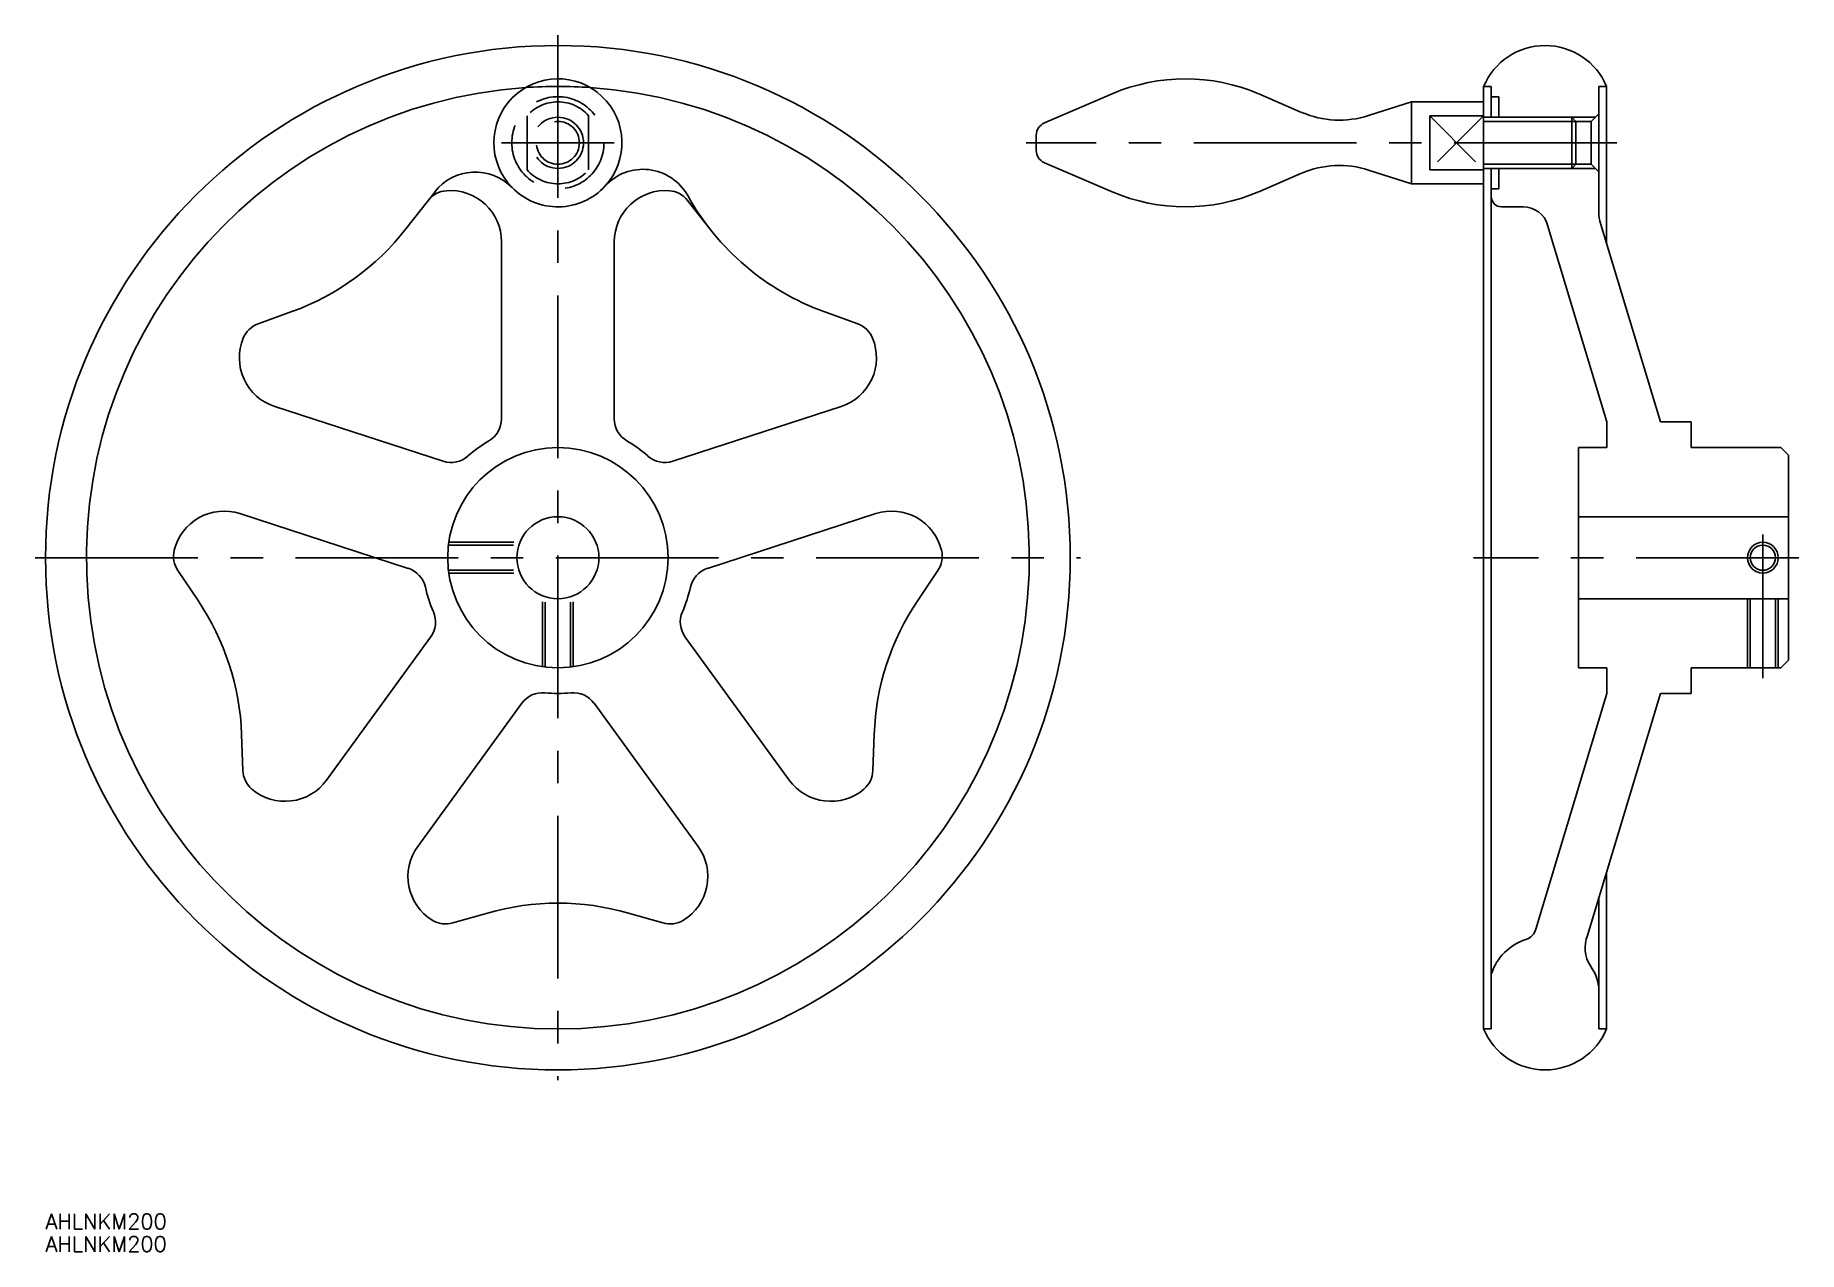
# Model space of a CAD drawing. Extents: x -102 to 242, y -136 to 102.
import ezdxf

# ---------------------------------------------------------------- set-up
doc = ezdxf.new("R2010")
doc.units = 0
doc.linetypes.add('CENTER', pattern=[50.8, 31.75, -6.35, 6.35, -6.35])
doc.linetypes.add('DASHED', pattern=[19.05, 12.7, -6.35])
doc.layers.get('0').update_dxf_attribs({"linetype": 'CONTINUOUS'})
doc.layers.add('CENTER', color=1, linetype='CENTER')
doc.styles.get("Standard").update_dxf_attribs({"font": 'txt.shx', "height": 3, "bigfont": 'bigfont.shx'})

# ---------------------------------------------------------------- blocks, each defined once
blk = doc.blocks.new('*U2')
at = {"color": 7, "linetype": 'CONTINUOUS'}
blk.add_text('AHLNKM200', height=3, dxfattribs=at).set_placement((-100, -131.1))
blk = doc.blocks.new('*U3')
at = {"color": 7, "linetype": 'CONTINUOUS'}
blk.add_text('AHLNKM200', height=3, dxfattribs=at).set_placement((-100, -135.5))

msp = doc.modelspace()

# ---------------------------------------------------------------- linework, layer by layer
at = {"color": 7, "linetype": 'CONTINUOUS'}
for p, q in [((108.18, 90.56), (94.95, 84.88)), ((145.16, 86.95), (136.77, 90.56)), ((180.67, -91.98), (180.67, 91.98)), ((182.17, 92), (180.68, 92)), ((182.17, 92), (182.17, 86)), ((183.67, 90), (182.17, 90)), ((183.67, 90), (183.67, 86)), ((203.17, 92), (203.17, 67.13)), ((204.67, 92), (203.17, 92)), ((204.67, 91.98), (204.67, 61.41)), ((166.59, 89), (158.21, 86.32)), ((180.67, 89), (166.59, 89)), ((166.59, 89), (166.59, 73)), ((201.67, 85.19), (203.17, 86.69)), ((203.17, 86.69), (203.17, 88.25)), ((197.86, 86), (180.67, 86)), ((198.67, 85.19), (197.86, 86)), ((197.86, 86), (197.86, 76)), ((201.67, 85.19), (198.67, 85.19)), ((198.67, 85.19), (198.67, 76.81)), ((201.67, 85.19), (201.67, 76.81)), ((93.37, 82.49), (93.37, 79.51)), ((94.95, 77.12), (108.18, 71.44)), ((197.86, 76), (180.67, 76)), ((182.17, 76), (182.17, -92)), ((183.67, 76), (183.67, 72)), ((198.67, 76.81), (197.86, 76)), ((201.67, 76.81), (198.67, 76.81)), ((201.67, 76.81), (203.17, 75.31)), ((136.77, 71.44), (145.16, 75.05)), ((158.21, 75.68), (166.59, 73)), ((166.59, 73), (180.67, 73)), ((203.17, 75.31), (203.17, 73.73)), ((-29.65, 64.21), (-23.98, 71.45)), ((25.32, 69.75), (29.65, 64.21)), ((183.67, 72), (182.17, 72)), ((188.38, 68.5), (184.17, 68.5)), ((203.38, 65.69), (215.17, 26.5)), ((193.17, 64.94), (204.73, 26.5)), ((-11, 61.68), (-11, 27.13)), ((11, 61.68), (11, 27.13)), ((-58.51, 45.63), (-51.9, 48.04)), ((51.9, 48.04), (58.51, 45.63)), ((-55.26, 29.52), (-22.41, 18.85)), ((55.26, 29.52), (22.41, 18.85)), ((204.73, 26.5), (204.73, 21.5)), ((221.17, 26.5), (215.17, 26.5)), ((221.17, 26.5), (221.17, 21.5)), ((199.17, 21.5), (199.17, -21.5)), ((204.73, 21.5), (199.17, 21.5)), ((238.67, 21.5), (221.17, 21.5)), ((238.67, 21.5), (240.17, 20)), ((240.17, 20), (240.17, -20)), ((-62.06, 8.6), (-29.21, -2.08)), ((62.06, 8.6), (29.21, -2.08)), ((240.17, 8), (199.17, 8)), ((-70.23, -8.36), (-74.16, -2.53)), ((74.16, -2.53), (70.23, -8.36)), ((240.17, -8), (199.17, -8)), ((232.71, -21.5), (232.71, -8)), ((237.63, -21.5), (237.63, -8)), ((-45.16, -43.44), (-24.85, -15.49)), ((45.16, -43.44), (24.85, -15.49)), ((238.67, -21.5), (240.17, -20)), ((204.73, -21.5), (199.17, -21.5)), ((204.73, -26.5), (204.73, -21.5)), ((238.67, -21.5), (221.17, -21.5)), ((221.17, -26.5), (221.17, -21.5)), ((190.88, -72.53), (204.73, -26.5)), ((200.96, -73.74), (215.17, -26.5)), ((221.17, -26.5), (215.17, -26.5)), ((-27.36, -56.37), (-7.05, -28.42)), ((27.36, -56.37), (7.05, -28.42)), ((-61.48, -41.55), (-61.73, -34.52)), ((61.73, -34.52), (61.48, -41.55)), ((204.67, -91.98), (204.67, -61.41)), ((203.17, -66.4), (203.17, -92)), ((-13.75, -69.37), (-20.51, -71.31)), ((20.51, -71.31), (13.75, -69.37)), ((182.17, -92), (180.68, -92)), ((204.67, -92), (203.17, -92))]:
    msp.add_line(p, q, dxfattribs=at)
at = {"color": 3, "linetype": 'DASHED'}
for p, q in [((-6, 86.29), (-6, 75.71)), ((6, 86.29), (6, 75.71)), ((170.17, 86.29), (180.67, 86.29)), ((170.17, 75.71), (170.17, 86.29)), ((170.17, 86.29), (180.67, 75.71)), ((180.67, 86.29), (170.17, 75.79)), ((180.67, 75.71), (170.17, 75.71)), ((-21.36, 2.46), (-7.61, 2.46)), ((-21.29, 3), (-7.42, 3)), ((-21.36, -2.46), (-7.61, -2.46)), ((-21.29, -3), (-7.42, -3)), ((-3, -21.29), (-3, -7.42)), ((-2.46, -21.36), (-2.46, -7.61)), ((2.46, -21.36), (2.46, -7.61)), ((3, -21.29), (3, -7.42))]:
    msp.add_line(p, q, dxfattribs=at)
at = {"color": 3, "linetype": 'CONTINUOUS'}
for p, q in [((198.67, 85.19), (180.67, 85.19)), ((202.48, 86), (197.86, 86)), ((198.67, 76.81), (180.67, 76.81)), ((202.48, 76), (197.86, 76)), ((232.17, -21.5), (232.17, -8)), ((238.17, -21.5), (238.17, -8))]:
    msp.add_line(p, q, dxfattribs=at)
at = {"color": 7, "linetype": 'CONTINUOUS'}
for centre, radius in [((0, 0), 100), ((0, 0), 21.5), ((0, 0), 8), ((235.17, 0), 2.46)]:
    msp.add_circle(centre, radius, dxfattribs=at)
at = {"color": 3, "linetype": 'DASHED'}
for radius in [9, 5, 4.19]:
    msp.add_circle((0, 81), radius, dxfattribs=at)
at = {"color": 3, "linetype": 'CONTINUOUS'}
msp.add_circle((235.17, 0), 3, dxfattribs=at)
at = {"color": 7, "linetype": 'CONTINUOUS'}
for centre, radius, start, end in [((192.67, 87.01), 12.99, 22.5138, 157.4862), ((0, 81), 12.5, 317.5917, 224.2794), ((122.47, 57.28), 36.22, 66.7539, 113.2461), ((0, 0), 92, 93.9414, 86.0586), ((152.53, 104.1), 18.67, 246.7539, 287.7232), ((95.97, 82.49), 2.6, 113.2461, 180), ((95.97, 79.51), 2.6, 180, 246.7539), ((16.61, 65.83), 10, 29.1115, 137.5917), ((152.53, 57.9), 18.67, 72.2768, 113.2461), ((-16.11, 65.29), 10, 44.2794, 141.9636), ((0, 81), 12.5, 224.2794, 317.5917), ((-21.38, 66.67), 5, 94.3595, 141.9636), ((-21, 61.68), 10, 0, 94.3595), ((21, 61.68), 10, 85.6405, 180), ((21.38, 66.67), 5, 38.0364, 85.6405), ((69.03, 95.02), 50, 209.1115, 249.9636), ((122.47, 104.72), 36.22, 246.7539, 293.2461), ((184.17, 70.5), 2, 180, 270), ((188.38, 63.5), 5, 16.74, 90), ((208.17, 67.13), 5, 180, 196.74), ((-69.03, 95.02), 50, 290.0364, 321.9636), ((-56.8, 40.94), 5, 110.0364, 157.6405), ((56.8, 40.94), 5, 22.3595, 69.9636), ((-52.17, 39.03), 10, 157.6405, 252), ((52.17, 39.03), 10, 288, 22.3595), ((-16, 27.13), 5, 300.5265, 0), ((16, 27.13), 5, 180, 239.4735), ((0, 0), 26.5, 120.5265, 131.4735), ((0, 0), 26.5, 48.5265, 59.4735), ((-20.86, 23.6), 5, 252, 311.4735), ((20.86, 23.6), 5, 228.5265, 288), ((-65.15, -0.91), 10, 72, 166.3595), ((65.15, -0.91), 10, 13.6405, 108), ((-70.01, 0.27), 5, 166.3595, 213.9636), ((70.01, 0.27), 5, 326.0364, 13.6405), ((-30.75, -6.83), 5, 12.5265, 72), ((30.75, -6.83), 5, 108, 167.4735), ((0, 0), 26.5, 192.5265, 203.4735), ((0, 0), 26.5, 336.5265, 347.4735), ((-111.7, -36.29), 50, 2.0364, 33.9636), ((111.7, -36.29), 50, 146.0364, 177.9636), ((-28.89, -12.55), 5, 324, 23.4735), ((28.89, -12.55), 5, 156.5265, 216), ((-3, -31.36), 5, 84.5265, 144), ((0, 0), 26.5, 264.5265, 275.4735), ((3, -31.36), 5, 36, 95.4735), ((-56.48, -41.37), 5, 182.0364, 229.6405), ((-53.25, -37.56), 10, 229.6405, 324), ((53.25, -37.56), 10, 216, 310.3595), ((56.48, -41.37), 5, 310.3595, 357.9636), ((-19.27, -62.25), 10, 144, 238.3595), ((19.27, -62.25), 10, 301.6405, 36), ((0, -117.45), 50, 74.0364, 105.9636), ((-21.89, -66.5), 5, 238.3595, 285.9636), ((21.89, -66.5), 5, 254.0364, 301.6405), ((192.17, -84.51), 10.5, 107.9468, 162.2472), ((188.01, -71.66), 3, 287.9468, 343.26), ((207.1, -76.19), 6.61, 158.2877, 212.1899), ((194.98, -84.66), 8.2, 1.0382, 37.1538), ((192.67, -87.01), 12.99, 202.5138, 337.4862)]:
    msp.add_arc(centre, radius, start, end, dxfattribs=at)
at = {"color": 3, "linetype": 'DASHED'}
for centre, radius, start, end in [((0, 0), 92, 86.0586, 93.9414), ((0, 81), 8, 41.4096, 138.5904), ((0, 81), 8, 221.4096, 318.5904)]:
    msp.add_arc(centre, radius, start, end, dxfattribs=at)
at = {"layer": 'CENTER', "color": 1, "linetype": 'CENTER'}
for p, q in [((0, 102), (0, -102)), ((-11, 81), (11, 81)), ((206.67, 81), (91.37, 81)), ((235.17, 4.5), (235.17, -23.5)), ((-102, 0), (102, 0)), ((242.17, 0), (178.67, 0))]:
    msp.add_line(p, q, dxfattribs=at)

# ---------------------------------------------------------------- block references
at = {"color": 7, "linetype": 'CONTINUOUS'}
for name in ['*U2', '*U3']:
    msp.add_blockref(name, (0, 0), dxfattribs=at)

doc.saveas('drawing.dxf')
